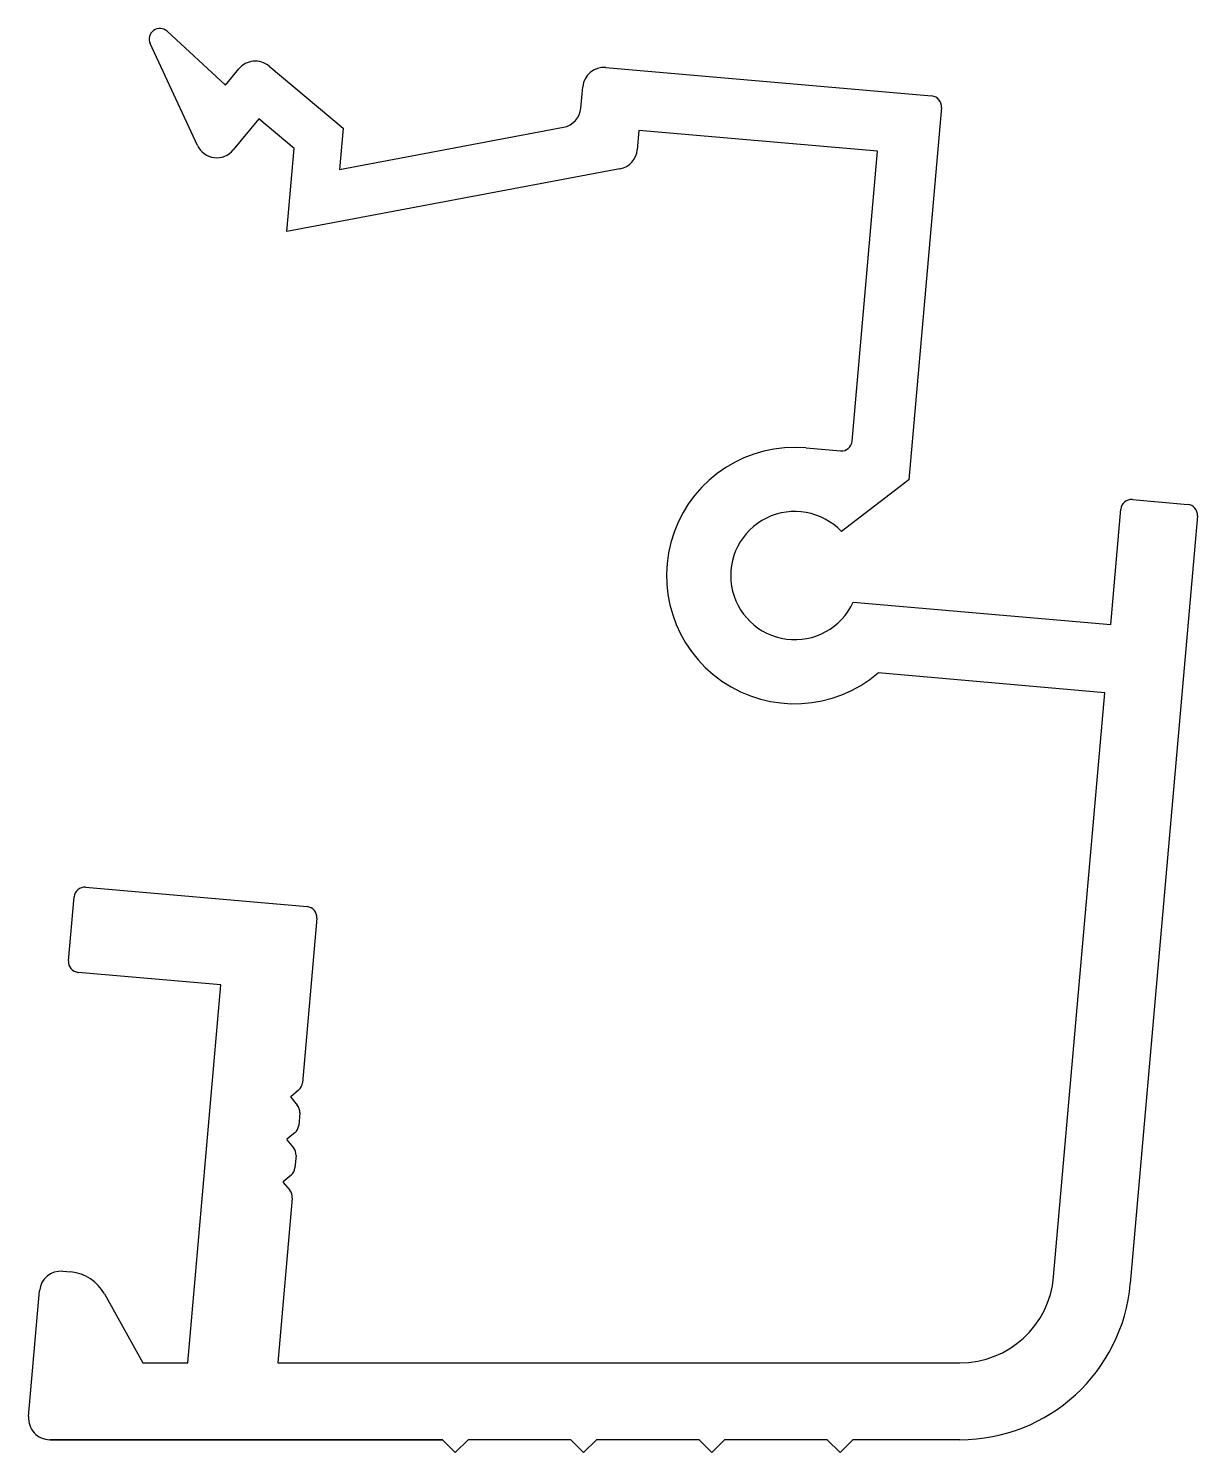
# Model space of a CAD drawing. Extents: x -13 to 14.4, y 0.2 to 33.5.
import ezdxf

# ---------------------------------------------------------------- set-up
doc = ezdxf.new("R2010")
doc.units = 0
doc.layers.get('0').update_dxf_attribs({"linetype": 'CONTINUOUS'})

msp = doc.modelspace()

# ---------------------------------------------------------------- linework, layer by layer
at = {"color": 7, "linetype": 'CONTINUOUS'}
for p, q in [((-9.724, 33.462), (-8.359, 32.2)), ((-9.017, 30.793), (-10.12, 33.173)), ((-8.359, 32.2), (-8.048, 32.581)), ((-7.34, 32.647), (-5.609, 31.195)), ((0.538, 32.616), (8.159, 31.95)), ((-0.047, 31.663), (-0.003, 32.162)), ((8.387, 31.679), (7.624, 22.962)), ((-7.581, 31.414), (-8.176, 30.687)), ((-6.755, 30.72), (-7.581, 31.414)), ((-5.693, 30.229), (-0.452, 31.216)), ((-5.609, 31.195), (-5.693, 30.229)), ((1.313, 31.143), (1.273, 30.691)), ((6.892, 30.655), (1.313, 31.143)), ((-6.925, 28.776), (-6.755, 30.72)), ((6.298, 23.87), (6.892, 30.655)), ((0.868, 30.243), (-6.925, 28.776)), ((5.22, 23.714), (6.027, 23.643)), ((7.624, 22.962), (6.051, 21.753)), ((12.854, 22.504), (14.149, 22.391)), ((12.347, 19.577), (12.583, 22.277)), ((14.376, 22.12), (12.804, 4.154)), ((6.323, 20.104), (12.347, 19.577)), ((12.207, 17.983), (6.909, 18.446)), ((11.011, 4.311), (12.207, 17.983)), ((-11.63, 13.431), (-6.45, 12.978)), ((-12.032, 11.71), (-11.901, 13.204)), ((-6.223, 12.707), (-6.56, 8.853)), ((-8.467, 11.147), (-11.804, 11.439)), ((-9.241, 2.302), (-8.467, 11.147)), ((-6.648, 8.683), (-6.833, 8.528)), ((-6.834, 8.516), (-6.679, 8.331)), ((-6.621, 8.149), (-6.647, 7.857)), ((-6.735, 7.687), (-6.921, 7.532)), ((-6.922, 7.52), (-6.766, 7.335)), ((-6.709, 7.153), (-6.734, 6.861)), ((-6.822, 6.691), (-7.008, 6.535)), ((-7.009, 6.524), (-6.853, 6.339)), ((-6.796, 6.156), (-7.133, 2.302)), ((-12.165, 4.444), (-11.977, 4.427)), ((-12.965, 1.042), (-12.707, 3.989)), ((-11.189, 3.916), (-10.295, 2.302)), ((-10.295, 2.302), (-9.241, 2.302)), ((-7.133, 2.302), (8.82, 2.302)), ((-3.283, 0.502), (-12.47, 0.502)), ((-12.47, 0.502), (-3.283, 0.502)), ((-2.983, 0.202), (-3.283, 0.502)), ((-2.683, 0.502), (-2.983, 0.202)), ((-0.283, 0.502), (-2.683, 0.502)), ((0.017, 0.202), (-0.283, 0.502)), ((0.317, 0.502), (0.017, 0.202)), ((2.717, 0.502), (0.317, 0.502)), ((3.017, 0.202), (2.717, 0.502)), ((3.317, 0.502), (3.017, 0.202)), ((5.717, 0.502), (3.317, 0.502)), ((6.017, 0.202), (5.717, 0.502)), ((6.317, 0.502), (6.017, 0.202)), ((8.82, 0.502), (6.317, 0.502))]:
    msp.add_line(p, q, dxfattribs=at)
for centre, radius, start, end in [((-9.894, 33.278), 0.25, 47.2622, 204.8833), ((-7.661, 32.264), 0.5, 50, 140.7131), ((0.495, 32.118), 0.5, 85, 175), ((-0.545, 31.707), 0.5, 280.6631, 355), ((8.137, 31.7), 0.25, 355, 85), ((-8.563, 31.003), 0.5, 204.8833, 320.7131), ((0.775, 30.734), 0.5, 280.6631, 355), ((4.958, 20.725), 3, 85, 310.573), ((6.049, 23.892), 0.25, 265, 355), ((12.832, 22.255), 0.25, 85, 175), ((14.127, 22.142), 0.25, 355, 85), ((4.958, 20.725), 1.5, 43.238, 335.5288), ((-11.652, 13.182), 0.25, 85, 175), ((-6.472, 12.729), 0.25, 355, 85), ((-11.783, 11.688), 0.25, 175, 265), ((-6.809, 8.875), 0.25, 310, 355), ((-6.828, 8.522), 0.008, 130, 220), ((-6.87, 8.17), 0.25, 355, 40), ((-6.896, 7.879), 0.25, 310, 355), ((-6.915, 7.525), 0.008, 130, 220), ((-6.958, 7.174), 0.25, 355, 40), ((-6.983, 6.883), 0.25, 310, 355), ((-7.003, 6.529), 0.008, 130, 220), ((-7.045, 6.178), 0.25, 355, 40), ((-12.209, 3.945), 0.5, 85, 175), ((-12.064, 3.431), 1, 29, 85), ((8.82, 4.502), 2.2, 270, 355), ((8.82, 4.502), 4, 270, 355), ((-12.466, 1.002), 0.5, 175.428, 269.572)]:
    msp.add_arc(centre, radius, start, end, dxfattribs=at)

doc.saveas('drawing.dxf')
